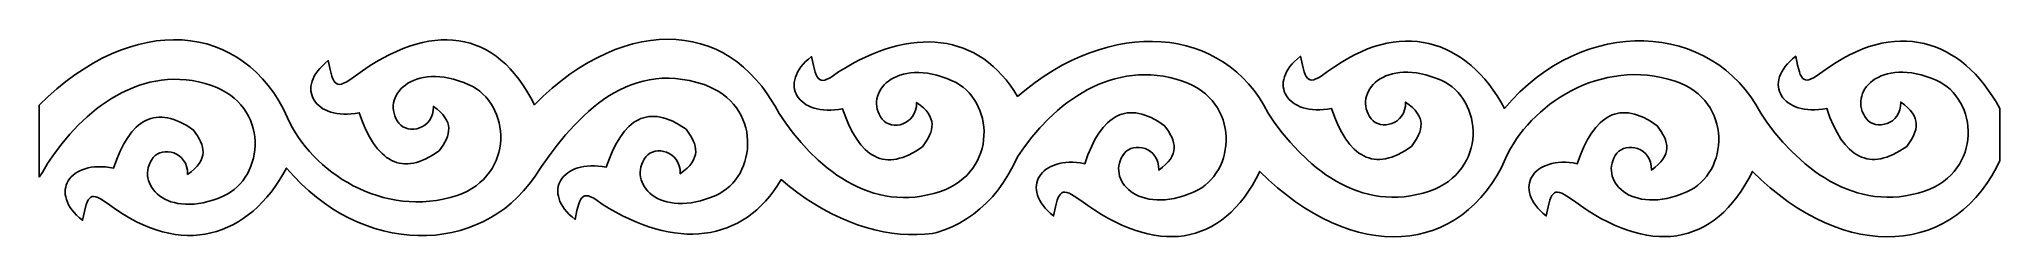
# Model space of a CAD drawing. Extents: x -168 to 208, y -18 to 20.
import ezdxf

# ---------------------------------------------------------------- set-up
doc = ezdxf.new("R2010")
doc.units = 0
doc.header["$MEASUREMENT"] = 0
doc.layers.get('0').update_dxf_attribs({"linetype": 'CONTINUOUS'})
doc.layers.add('LAYER_1', color=18, linetype='CONTINUOUS')

msp = doc.modelspace()

# ---------------------------------------------------------------- linework, layer by layer
for p, q in [((-167.82, -6.26), (-167.82, 7.59)), ((208.29, 6.95), (208.29, -3.06))]:
    msp.add_line(p, q)
at = {"layer": 'LAYER_1'}
for points in [[(-167.82, 7.59), (-166.13, 9.21), (-164.42, 10.72), (-162.7, 12.12), (-160.97, 13.4), (-159.22, 14.57), (-157.48, 15.63), (-155.73, 16.57), (-153.98, 17.4), (-152.24, 18.12), (-150.5, 18.73), (-148.78, 19.23), (-147.06, 19.62), (-145.37, 19.9), (-143.69, 20.07), (-142.03, 20.13), (-140.4, 20.09), (-138.8, 19.94), (-137.22, 19.68), (-135.68, 19.31), (-134.18, 18.84), (-132.72, 18.26), (-131.3, 17.58), (-129.93, 16.8), (-128.61, 15.91), (-127.34, 14.91), (-126.13, 13.82), (-124.97, 12.62), (-123.87, 11.32), (-122.84, 9.92), (-121.88, 8.42), (-120.98, 6.82), (-120.16, 5.12), (-119.72, 4.17), (-119.22, 3.22), (-118.67, 2.29), (-118.07, 1.37), (-117.42, 0.46), (-116.72, -0.43), (-115.98, -1.3), (-115.2, -2.15), (-114.37, -2.98), (-113.5, -3.78), (-112.6, -4.55), (-111.66, -5.29), (-110.68, -5.99), (-109.67, -6.66), (-108.63, -7.29), (-107.56, -7.88), (-106.46, -8.42), (-105.33, -8.92), (-104.18, -9.37), (-103, -9.77), (-101.81, -10.12), (-100.59, -10.41), (-99.35, -10.65), (-98.09, -10.82), (-96.82, -10.93), (-95.54, -10.97), (-94.25, -10.95), (-92.94, -10.86), (-91.62, -10.69), (-90.3, -10.45), (-88.97, -10.14), (-87.64, -9.74), (-86.63, -9.35), (-85.68, -8.91), (-84.81, -8.42), (-84, -7.87), (-83.26, -7.29), (-82.59, -6.66), (-81.98, -6), (-81.43, -5.31), (-80.95, -4.59), (-80.53, -3.84), (-80.17, -3.07), (-79.88, -2.28), (-79.64, -1.48), (-79.46, -0.67), (-79.35, 0.15), (-79.28, 0.97), (-79.28, 1.79), (-79.33, 2.61), (-79.43, 3.42), (-79.59, 4.21), (-79.81, 5), (-80.07, 5.76), (-80.39, 6.5), (-80.75, 7.21), (-81.17, 7.89), (-81.63, 8.54), (-82.14, 9.15), (-82.7, 9.71), (-83.31, 10.24), (-83.95, 10.71), (-84.65, 11.13), (-85.39, 11.5), (-86.39, 11.91), (-87.37, 12.26), (-88.32, 12.54), (-89.23, 12.76), (-90.12, 12.92), (-90.98, 13.02), (-91.8, 13.06), (-92.59, 13.06), (-93.35, 13), (-94.07, 12.9), (-94.75, 12.75), (-95.4, 12.56), (-96, 12.33), (-96.57, 12.07), (-97.1, 11.77), (-97.58, 11.44), (-98.02, 11.08), (-98.42, 10.7), (-98.77, 10.29), (-99.08, 9.86), (-99.34, 9.42), (-99.55, 8.96), (-99.71, 8.48), (-99.82, 8), (-99.89, 7.51), (-99.9, 7.02), (-99.85, 6.52), (-99.75, 6.02), (-99.6, 5.53), (-99.39, 5.04), (-99.13, 4.57), (-98.8, 4.1), (-98.45, 3.73), (-98.03, 3.43), (-97.56, 3.2), (-97.05, 3.05), (-96.51, 2.98), (-95.95, 2.98), (-95.39, 3.06), (-94.84, 3.21), (-94.31, 3.45), (-93.82, 3.76), (-93.36, 4.16), (-92.97, 4.63), (-92.65, 5.19), (-92.4, 5.82), (-92.25, 6.54), (-92.21, 7.34), (-91.5, 6.81), (-90.89, 6.28), (-90.39, 5.76), (-89.98, 5.23), (-89.67, 4.71), (-89.45, 4.19), (-89.31, 3.67), (-89.25, 3.14), (-89.27, 2.62), (-89.35, 2.09), (-89.5, 1.56), (-89.71, 1.02), (-89.98, 0.48), (-90.3, -0.07), (-91.07, -1.18), (-92.39, -2.04), (-93.66, -2.72), (-94.88, -3.22), (-95.47, -3.4), (-96.04, -3.53), (-96.61, -3.62), (-97.16, -3.66), (-97.71, -3.67), (-98.24, -3.62), (-98.75, -3.53), (-99.26, -3.4), (-99.75, -3.23), (-100.24, -3.01), (-100.71, -2.75), (-101.17, -2.45), (-101.61, -2.11), (-102.05, -1.72), (-102.89, -0.82), (-103.68, 0.24), (-104.43, 1.47), (-105.14, 2.86), (-105.8, 4.4), (-106.42, 6.11), (-107.2, 5.97), (-107.96, 5.89), (-108.69, 5.84), (-109.39, 5.84), (-110.06, 5.88), (-110.7, 5.96), (-111.3, 6.08), (-111.87, 6.24), (-112.41, 6.43), (-112.91, 6.65), (-113.38, 6.9), (-113.8, 7.18), (-114.19, 7.49), (-114.53, 7.82), (-114.84, 8.18), (-115.1, 8.55), (-115.31, 8.95), (-115.48, 9.37), (-115.6, 9.8), (-115.68, 10.25), (-115.7, 10.71), (-115.68, 11.18), (-115.6, 11.66), (-115.47, 12.15), (-115.28, 12.64), (-115.04, 13.14), (-114.74, 13.64), (-114.39, 14.14), (-113.97, 14.64), (-113.5, 15.14), (-112.96, 15.63), (-112.36, 16.12), (-112.01, 14.42), (-111.67, 13.12), (-111.48, 12.63), (-111.28, 12.23), (-111.05, 11.92), (-110.8, 11.71), (-110.52, 11.59), (-110.19, 11.56), (-109.83, 11.62), (-109.42, 11.77), (-108.95, 12), (-108.42, 12.31), (-107.17, 13.19), (-105.83, 14.15), (-104.5, 15.04), (-103.18, 15.86), (-101.87, 16.61), (-100.57, 17.29), (-99.29, 17.89), (-98.02, 18.42), (-96.77, 18.88), (-95.52, 19.27), (-94.3, 19.59), (-93.09, 19.83), (-91.9, 20), (-90.73, 20.09), (-89.58, 20.11), (-88.44, 20.06), (-87.33, 19.93), (-86.23, 19.73), (-85.16, 19.45), (-84.11, 19.1), (-83.09, 18.68), (-82.08, 18.18), (-81.11, 17.6), (-80.15, 16.95), (-79.23, 16.22), (-78.33, 15.42), (-77.45, 14.54), (-76.61, 13.59), (-75.79, 12.56), (-75.01, 11.45), (-74.25, 10.26), (-73.52, 9), (-72.83, 7.66), (-71.14, 9.29), (-69.44, 10.81), (-67.72, 12.21), (-66, 13.5), (-64.27, 14.67), (-62.53, 15.73), (-60.8, 16.68), (-59.07, 17.51), (-57.34, 18.23), (-55.62, 18.84), (-53.91, 19.34), (-52.22, 19.73), (-50.54, 20), (-48.88, 20.17), (-47.24, 20.23), (-45.63, 20.18), (-44.04, 20.01), (-42.49, 19.74), (-40.96, 19.37), (-39.48, 18.88), (-38.03, 18.29), (-36.62, 17.59), (-35.26, 16.79), (-33.95, 15.88), (-32.68, 14.86), (-31.47, 13.74), (-30.32, 12.52), (-29.22, 11.19), (-28.18, 9.76), (-27.49, 8.68), (-26.66, 7.39), (-25.88, 6), (-24.57, 4.09), (-23.17, 2.21), (-21.67, 0.41), (-20.08, -1.32), (-18.4, -2.95), (-17.52, -3.72), (-16.63, -4.46), (-15.72, -5.16), (-14.78, -5.83), (-13.83, -6.46), (-12.85, -7.05), (-11.86, -7.59), (-10.85, -8.09), (-9.82, -8.54), (-8.77, -8.94), (-7.71, -9.29), (-6.62, -9.58), (-5.52, -9.81), (-4.41, -9.99), (-3.27, -10.1), (-2.13, -10.15), (-0.96, -10.13), (0.21, -10.05), (1.41, -9.89), (2.61, -9.66), (3.83, -9.35), (5.07, -8.97), (6.08, -8.58), (7.03, -8.14), (7.9, -7.64), (8.71, -7.1), (9.45, -6.52), (10.12, -5.89), (10.73, -5.23), (11.28, -4.54), (11.76, -3.81), (12.18, -3.06), (12.53, -2.3), (12.83, -1.51), (13.07, -0.71), (13.24, 0.11), (13.36, 0.92), (13.42, 1.75), (13.43, 2.57), (13.38, 3.38), (13.27, 4.19), (13.11, 4.99), (12.9, 5.77), (12.64, 6.53), (12.32, 7.27), (11.96, 7.98), (11.54, 8.66), (11.08, 9.31), (10.57, 9.92), (10.01, 10.49), (9.4, 11.01), (8.75, 11.48), (8.06, 11.91), (7.32, 12.27), (6.32, 12.69), (5.34, 13.03), (4.39, 13.31), (3.47, 13.53), (2.59, 13.69), (1.73, 13.79), (0.91, 13.84), (0.12, 13.83), (-0.64, 13.77), (-1.36, 13.67), (-2.04, 13.52), (-2.69, 13.33), (-3.3, 13.1), (-3.86, 12.84), (-4.39, 12.54), (-4.87, 12.21), (-5.31, 11.85), (-5.71, 11.47), (-6.06, 11.06), (-6.37, 10.63), (-6.63, 10.19), (-6.84, 9.73), (-7, 9.26), (-7.12, 8.77), (-7.18, 8.28), (-7.19, 7.79), (-7.14, 7.29), (-7.05, 6.8), (-6.89, 6.3), (-6.68, 5.82), (-6.42, 5.34), (-6.09, 4.87), (-5.74, 4.5), (-5.32, 4.2), (-4.85, 3.97), (-4.34, 3.82), (-3.8, 3.75), (-3.24, 3.75), (-2.68, 3.83), (-2.13, 3.99), (-1.6, 4.22), (-1.11, 4.54), (-0.66, 4.93), (-0.26, 5.41), (0.06, 5.96), (0.31, 6.6), (0.45, 7.31), (0.49, 8.11), (1.21, 7.58), (1.82, 7.05), (2.32, 6.53), (2.73, 6.01), (3.04, 5.48), (3.26, 4.96), (3.4, 4.44), (3.46, 3.92), (3.44, 3.39), (3.36, 2.86), (3.21, 2.33), (2.99, 1.8), (2.73, 1.25), (2.41, 0.71), (1.63, -0.41), (0.32, -1.27), (-0.95, -1.95), (-2.17, -2.44), (-2.76, -2.62), (-3.34, -2.76), (-3.9, -2.85), (-4.46, -2.89), (-5, -2.89), (-5.53, -2.85), (-6.04, -2.76), (-6.55, -2.63), (-7.05, -2.46), (-7.53, -2.24), (-8, -1.98), (-8.46, -1.68), (-8.91, -1.33), (-9.34, -0.95), (-10.18, -0.05), (-10.98, 1.02), (-11.72, 2.24), (-12.43, 3.63), (-13.09, 5.18), (-13.71, 6.88), (-14.5, 6.75), (-15.25, 6.66), (-15.98, 6.62), (-16.68, 6.62), (-17.35, 6.66), (-17.99, 6.74), (-18.59, 6.86), (-19.17, 7.01), (-19.7, 7.2), (-20.21, 7.42), (-20.67, 7.67), (-21.1, 7.95), (-21.48, 8.26), (-21.83, 8.59), (-22.13, 8.95), (-22.39, 9.33), (-22.6, 9.73), (-22.77, 10.14), (-22.9, 10.57), (-22.97, 11.02), (-22.99, 11.48), (-22.97, 11.95), (-22.89, 12.43), (-22.76, 12.92), (-22.57, 13.42), (-22.33, 13.92), (-22.04, 14.42), (-21.68, 14.92), (-21.27, 15.42), (-20.79, 15.92), (-20.26, 16.41), (-19.66, 16.89), (-19.31, 15.19), (-18.96, 13.9), (-18.77, 13.4), (-18.57, 13), (-18.34, 12.69), (-18.09, 12.48), (-17.81, 12.36), (-17.49, 12.33), (-17.12, 12.39), (-16.71, 12.54), (-16.24, 12.77), (-15.72, 13.09), (-14.46, 13.96), (-13.16, 14.76), (-11.87, 15.5), (-10.58, 16.18), (-9.3, 16.8), (-8.02, 17.36), (-6.76, 17.87), (-5.5, 18.31), (-4.26, 18.69), (-3.03, 19.01), (-1.81, 19.27), (-0.61, 19.47), (0.58, 19.61), (1.76, 19.69), (2.91, 19.7), (4.05, 19.66), (5.17, 19.55), (6.28, 19.38), (7.36, 19.15), (8.42, 18.85), (9.46, 18.5), (10.47, 18.08), (11.47, 17.59), (12.43, 17.05), (13.37, 16.44), (14.29, 15.76), (15.18, 15.02), (16.04, 14.22), (16.87, 13.36), (17.67, 12.42), (18.44, 11.43), (19.17, 10.37), (19.88, 9.24), (21.56, 10.64), (23.25, 11.93), (24.97, 13.13), (26.7, 14.23), (28.44, 15.22), (30.19, 16.12), (31.95, 16.92), (33.7, 17.62), (35.46, 18.22), (37.21, 18.72), (38.95, 19.13), (40.68, 19.44), (42.39, 19.66), (44.09, 19.78), (45.77, 19.8), (47.42, 19.73), (49.05, 19.57), (50.64, 19.31), (52.2, 18.96), (53.73, 18.51), (55.21, 17.97), (56.65, 17.34), (58.04, 16.62), (59.38, 15.81), (60.67, 14.9), (61.91, 13.91), (63.08, 12.82), (64.19, 11.65), (65.23, 10.39), (66.21, 9.04), (67.11, 7.6), (67.94, 6.07), (69.24, 4.15), (70.65, 2.28), (72.15, 0.47), (73.74, -1.26), (75.42, -2.88), (76.29, -3.65), (77.18, -4.39), (78.1, -5.1), (79.03, -5.76), (79.99, -6.39), (80.96, -6.98), (81.95, -7.52), (82.97, -8.02), (84, -8.47), (85.04, -8.87), (86.11, -9.22), (87.19, -9.51), (88.29, -9.75), (89.41, -9.92), (90.54, -10.04), (91.69, -10.08), (92.85, -10.07), (94.03, -9.98), (95.22, -9.82), (96.43, -9.59), (97.65, -9.29), (98.88, -8.9), (99.9, -8.51), (100.84, -8.07), (101.72, -7.58), (102.52, -7.04), (103.26, -6.45), (103.94, -5.83), (104.55, -5.16), (105.09, -4.47), (105.57, -3.75), (105.99, -3), (106.35, -2.23), (106.65, -1.44), (106.88, -0.64), (107.06, 0.17), (107.18, 0.99), (107.24, 1.81), (107.24, 2.63), (107.19, 3.45), (107.09, 4.26), (106.93, 5.05), (106.72, 5.83), (106.45, 6.6), (106.14, 7.33), (105.77, 8.05), (105.36, 8.73), (104.89, 9.37), (104.38, 9.98), (103.82, 10.55), (103.22, 11.08), (102.57, 11.55), (101.87, 11.97), (101.14, 12.34), (100.13, 12.75), (99.16, 13.1), (98.21, 13.38), (97.29, 13.6), (96.4, 13.75), (95.54, 13.86), (94.72, 13.9), (93.93, 13.89), (93.17, 13.84), (92.46, 13.73), (91.77, 13.59), (91.13, 13.4), (90.52, 13.17), (89.95, 12.9), (89.43, 12.61), (88.94, 12.28), (88.5, 11.92), (88.1, 11.53), (87.75, 11.13), (87.45, 10.7), (87.19, 10.25), (86.97, 9.79), (86.81, 9.32), (86.7, 8.84), (86.64, 8.35), (86.63, 7.85), (86.67, 7.36), (86.77, 6.86), (86.92, 6.37), (87.13, 5.88), (87.4, 5.41), (87.72, 4.94), (88.07, 4.57), (88.49, 4.27), (88.96, 4.04), (89.48, 3.89), (90.02, 3.82), (90.57, 3.82), (91.13, 3.9), (91.68, 4.05), (92.21, 4.29), (92.71, 4.6), (93.16, 5), (93.55, 5.47), (93.88, 6.03), (94.12, 6.66), (94.27, 7.38), (94.31, 8.18), (95.02, 7.65), (95.63, 7.12), (96.14, 6.59), (96.54, 6.07), (96.85, 5.55), (97.08, 5.03), (97.21, 4.51), (97.27, 3.98), (97.26, 3.46), (97.17, 2.93), (97.02, 2.4), (96.81, 1.86), (96.54, 1.32), (96.22, 0.77), (95.45, -0.34), (94.13, -1.21), (92.86, -1.88), (91.65, -2.38), (91.06, -2.56), (90.48, -2.69), (89.91, -2.78), (89.36, -2.83), (88.82, -2.83), (88.29, -2.78), (87.77, -2.7), (87.26, -2.56), (86.77, -2.39), (86.29, -2.17), (85.82, -1.91), (85.36, -1.61), (84.91, -1.27), (84.47, -0.88), (83.63, 0.02), (82.84, 1.08), (82.09, 2.31), (81.38, 3.7), (80.72, 5.24), (80.1, 6.95), (79.32, 6.81), (78.56, 6.72), (77.83, 6.68), (77.13, 6.68), (76.46, 6.72), (75.83, 6.8), (75.22, 6.92), (74.65, 7.08), (74.11, 7.26), (73.61, 7.49), (73.14, 7.74), (72.72, 8.02), (72.33, 8.32), (71.99, 8.66), (71.69, 9.01), (71.43, 9.39), (71.21, 9.79), (71.04, 10.21), (70.92, 10.64), (70.85, 11.09), (70.82, 11.55), (70.85, 12.02), (70.92, 12.5), (71.06, 12.99), (71.24, 13.48), (71.48, 13.98), (71.78, 14.48), (72.13, 14.98), (72.55, 15.48), (73.02, 15.98), (73.56, 16.47), (74.16, 16.96), (74.51, 15.26), (74.86, 13.96), (75.04, 13.47), (75.25, 13.06), (75.47, 12.76), (75.72, 12.55), (76.01, 12.43), (76.33, 12.4), (76.69, 12.46), (77.11, 12.6), (77.57, 12.84), (78.1, 13.15), (79.35, 14.03), (80.65, 14.95), (81.94, 15.79), (83.22, 16.55), (84.5, 17.23), (85.76, 17.83), (87.01, 18.35), (88.26, 18.8), (89.48, 19.16), (90.7, 19.45), (91.9, 19.66), (93.09, 19.8), (94.26, 19.86), (95.42, 19.86), (96.56, 19.77), (97.68, 19.62), (98.79, 19.4), (99.87, 19.11), (100.93, 18.75), (101.98, 18.32), (103, 17.82), (104, 17.26), (104.98, 16.63), (105.93, 15.94), (106.86, 15.18), (107.76, 14.37), (108.64, 13.49), (109.49, 12.54), (110.31, 11.54), (111.1, 10.48), (111.87, 9.36), (112.6, 8.19), (113.31, 6.95), (114.75, 8.59), (116.25, 10.11), (117.79, 11.52), (119.38, 12.82), (121, 14.01), (122.66, 15.09), (124.34, 16.05), (126.05, 16.91), (127.78, 17.66), (129.52, 18.31), (131.28, 18.84), (133.04, 19.27), (134.8, 19.59), (136.56, 19.8), (138.31, 19.91), (140.04, 19.91), (141.76, 19.81), (143.46, 19.61), (145.13, 19.3), (146.78, 18.88), (148.38, 18.37), (149.95, 17.75), (151.47, 17.03), (152.95, 16.21), (154.37, 15.29), (155.73, 14.27), (157.03, 13.15), (158.27, 11.93), (159.43, 10.61), (160.52, 9.19), (161.52, 7.68), (162.44, 6.07), (163.75, 4.15), (165.17, 2.28), (166.7, 0.47), (168.32, -1.26), (170.04, -2.88), (170.93, -3.65), (171.84, -4.39), (172.78, -5.1), (173.73, -5.76), (174.71, -6.39), (175.71, -6.98), (176.72, -7.52), (177.76, -8.02), (178.81, -8.47), (179.88, -8.87), (180.97, -9.22), (182.07, -9.51), (183.19, -9.75), (184.32, -9.92), (185.47, -10.04), (186.63, -10.08), (187.81, -10.07), (189, -9.98), (190.2, -9.82), (191.41, -9.59), (192.64, -9.29), (193.87, -8.9), (194.88, -8.51), (195.83, -8.07), (196.7, -7.58), (197.51, -7.04), (198.25, -6.45), (198.93, -5.83), (199.53, -5.16), (200.08, -4.47), (200.56, -3.75), (200.98, -3), (201.34, -2.23), (201.63, -1.44), (201.87, -0.64), (202.05, 0.17), (202.17, 0.99), (202.23, 1.81), (202.23, 2.63), (202.18, 3.45), (202.08, 4.26), (201.92, 5.05), (201.71, 5.83), (201.44, 6.6), (201.13, 7.33), (200.76, 8.05), (200.34, 8.73), (199.88, 9.37), (199.37, 9.98), (198.81, 10.55), (198.21, 11.08), (197.56, 11.55), (196.86, 11.97), (196.12, 12.34), (195.12, 12.75), (194.14, 13.1), (193.2, 13.38), (192.28, 13.6), (191.39, 13.75), (190.53, 13.86), (189.71, 13.9), (188.92, 13.89), (188.16, 13.84), (187.44, 13.73), (186.76, 13.59), (186.11, 13.4), (185.51, 13.17), (184.94, 12.9), (184.41, 12.61), (183.93, 12.28), (183.49, 11.92), (183.09, 11.53), (182.74, 11.13), (182.43, 10.7), (182.17, 10.25), (181.96, 9.79), (181.8, 9.32), (181.69, 8.84), (181.62, 8.35), (181.62, 7.85), (181.66, 7.36), (181.76, 6.86), (181.91, 6.37), (182.12, 5.88), (182.38, 5.41), (182.71, 4.94), (183.06, 4.57), (183.48, 4.27), (183.95, 4.04), (184.46, 3.89), (185, 3.82), (185.56, 3.82), (186.12, 3.9), (186.67, 4.05), (187.2, 4.29), (187.7, 4.6), (188.15, 5), (188.54, 5.47), (188.87, 6.03), (189.11, 6.66), (189.26, 7.38), (189.3, 8.18), (190.01, 7.65), (190.62, 7.12), (191.12, 6.59), (191.53, 6.07), (191.84, 5.55), (192.06, 5.03), (192.2, 4.51), (192.26, 3.98), (192.25, 3.46), (192.16, 2.93), (192.01, 2.4), (191.8, 1.86), (191.53, 1.32), (191.21, 0.77), (190.44, -0.34), (189.12, -1.21), (187.85, -1.88), (186.63, -2.38), (186.04, -2.56), (185.47, -2.69), (184.9, -2.78), (184.35, -2.83), (183.81, -2.83), (183.28, -2.78), (182.76, -2.7), (182.25, -2.56), (181.76, -2.39), (181.28, -2.17), (180.8, -1.91), (180.34, -1.61), (179.9, -1.27), (179.46, -0.88), (178.62, 0.02), (177.83, 1.08), (177.08, 2.31), (176.37, 3.7), (175.71, 5.24), (175.09, 6.95), (174.31, 6.81), (173.55, 6.72), (172.82, 6.68), (172.12, 6.68), (171.45, 6.72), (170.81, 6.8), (170.21, 6.92), (169.64, 7.08), (169.1, 7.26), (168.6, 7.49), (168.13, 7.74), (167.71, 8.02), (167.32, 8.32), (166.98, 8.66), (166.67, 9.01), (166.41, 9.39), (166.2, 9.79), (166.03, 10.21), (165.91, 10.64), (165.83, 11.09), (165.81, 11.55), (165.83, 12.02), (165.91, 12.5), (166.04, 12.99), (166.23, 13.48), (166.47, 13.98), (166.77, 14.48), (167.12, 14.98), (167.54, 15.48), (168.01, 15.98), (168.55, 16.47), (169.15, 16.96), (169.5, 15.26), (169.84, 13.96), (170.03, 13.47), (170.24, 13.06), (170.46, 12.76), (170.71, 12.55), (171, 12.43), (171.32, 12.4), (171.68, 12.46), (172.09, 12.6), (172.56, 12.84), (173.09, 13.15), (174.34, 14.03), (175.64, 14.95), (176.93, 15.79), (178.21, 16.55), (179.49, 17.23), (180.75, 17.83), (182, 18.35), (183.24, 18.8), (184.47, 19.16), (185.69, 19.45), (186.89, 19.66), (188.08, 19.8), (189.25, 19.86), (190.41, 19.86), (191.55, 19.77), (192.67, 19.62), (193.77, 19.4), (194.86, 19.11), (195.92, 18.75), (196.97, 18.32), (197.99, 17.82), (198.99, 17.26), (199.96, 16.63), (200.92, 15.94), (201.85, 15.18), (202.75, 14.37), (203.63, 13.49), (204.48, 12.54), (205.3, 11.54), (206.09, 10.48), (206.86, 9.36), (207.59, 8.19), (208.29, 6.95)], [(208.29, -3.06), (207.67, -4.36), (206.77, -5.96), (205.81, -7.47), (204.78, -8.87), (203.68, -10.17), (202.53, -11.36), (201.31, -12.46), (200.04, -13.45), (198.72, -14.34), (197.35, -15.13), (195.93, -15.81), (194.47, -16.38), (192.97, -16.85), (191.43, -17.22), (189.85, -17.48), (188.25, -17.63), (186.62, -17.68), (184.96, -17.61), (183.29, -17.44), (181.59, -17.16), (179.87, -16.77), (178.15, -16.28), (176.41, -15.67), (174.67, -14.95), (172.92, -14.11), (171.17, -13.17), (169.43, -12.12), (167.69, -10.95), (165.95, -9.66), (164.23, -8.27), (162.52, -6.76), (160.83, -5.13), (160.14, -6.48), (159.41, -7.75), (158.66, -8.94), (157.87, -10.05), (157.05, -11.09), (156.21, -12.05), (155.34, -12.93), (154.44, -13.74), (153.51, -14.47), (152.56, -15.12), (151.58, -15.7), (150.58, -16.2), (149.55, -16.63), (148.5, -16.99), (147.43, -17.26), (146.34, -17.47), (145.22, -17.59), (144.09, -17.65), (142.93, -17.63), (141.76, -17.54), (140.57, -17.37), (139.36, -17.13), (138.14, -16.81), (136.9, -16.43), (135.64, -15.97), (134.37, -15.44), (133.09, -14.83), (131.79, -14.16), (130.48, -13.41), (129.16, -12.59), (127.83, -11.69), (126.49, -10.73), (125.24, -9.86), (124.71, -9.54), (124.25, -9.31), (123.83, -9.16), (123.47, -9.1), (123.15, -9.13), (122.86, -9.25), (122.61, -9.47), (122.39, -9.77), (122.18, -10.17), (122, -10.67), (121.65, -11.96), (121.3, -13.66), (120.7, -13.18), (120.16, -12.69), (119.69, -12.19), (119.27, -11.69), (118.92, -11.19), (118.62, -10.69), (118.38, -10.19), (118.19, -9.69), (118.06, -9.21), (117.99, -8.72), (117.96, -8.25), (117.98, -7.79), (118.06, -7.35), (118.18, -6.91), (118.35, -6.5), (118.57, -6.1), (118.82, -5.72), (119.13, -5.36), (119.47, -5.03), (119.86, -4.72), (120.28, -4.44), (120.75, -4.19), (121.25, -3.97), (121.79, -3.78), (122.36, -3.63), (122.97, -3.51), (123.6, -3.43), (124.27, -3.39), (124.97, -3.39), (125.7, -3.43), (126.46, -3.52), (127.24, -3.65), (127.86, -1.95), (128.52, -0.4), (129.23, 0.99), (129.98, 2.21), (130.77, 3.28), (131.61, 4.17), (132.05, 4.56), (132.5, 4.91), (132.96, 5.21), (133.43, 5.47), (133.91, 5.69), (134.4, 5.86), (134.91, 5.99), (135.43, 6.08), (135.96, 6.12), (136.5, 6.12), (137.05, 6.08), (137.62, 5.99), (138.2, 5.85), (138.79, 5.67), (140, 5.18), (141.27, 4.5), (142.59, 3.64), (143.36, 2.52), (143.68, 1.97), (143.95, 1.43), (144.16, 0.9), (144.31, 0.37), (144.4, -0.16), (144.41, -0.69), (144.35, -1.21), (144.22, -1.73), (143.99, -2.25), (143.68, -2.78), (143.28, -3.3), (142.77, -3.83), (142.16, -4.35), (141.45, -4.88), (141.41, -4.08), (141.26, -3.37), (141.02, -2.73), (140.69, -2.18), (140.3, -1.7), (139.85, -1.31), (139.35, -0.99), (138.82, -0.76), (138.27, -0.6), (137.71, -0.52), (137.15, -0.52), (136.61, -0.59), (136.1, -0.75), (135.63, -0.97), (135.21, -1.27), (134.86, -1.65), (134.54, -2.11), (134.27, -2.59), (134.06, -3.08), (133.91, -3.57), (133.81, -4.06), (133.77, -4.56), (133.78, -5.05), (133.84, -5.54), (133.95, -6.03), (134.11, -6.5), (134.32, -6.96), (134.58, -7.41), (134.89, -7.83), (135.24, -8.24), (135.64, -8.62), (136.08, -8.98), (136.57, -9.31), (137.09, -9.61), (137.66, -9.87), (138.27, -10.1), (138.91, -10.29), (139.59, -10.44), (140.31, -10.54), (141.07, -10.6), (141.86, -10.61), (142.68, -10.56), (143.54, -10.46), (144.43, -10.3), (145.35, -10.08), (146.3, -9.8), (147.27, -9.46), (148.28, -9.04), (149.01, -8.68), (149.71, -8.26), (150.36, -7.78), (150.96, -7.26), (151.52, -6.69), (152.03, -6.08), (152.5, -5.43), (152.91, -4.75), (153.28, -4.04), (153.59, -3.3), (153.86, -2.54), (154.07, -1.76), (154.23, -0.96), (154.33, -0.15), (154.38, 0.66), (154.38, 1.48), (154.32, 2.3), (154.2, 3.12), (154.02, 3.94), (153.78, 4.74), (153.49, 5.52), (153.13, 6.29), (152.71, 7.04), (152.23, 7.76), (151.69, 8.46), (151.08, 9.12), (150.4, 9.74), (149.66, 10.33), (148.85, 10.87), (147.98, 11.36), (147.04, 11.81), (146.02, 12.19), (144.69, 12.59), (143.36, 12.91), (142.04, 13.15), (140.72, 13.31), (139.42, 13.41), (138.12, 13.43), (136.84, 13.38), (135.57, 13.27), (134.31, 13.1), (133.08, 12.87), (131.86, 12.58), (130.66, 12.23), (129.48, 11.83), (128.33, 11.38), (127.2, 10.88), (126.1, 10.33), (125.03, 9.74), (123.99, 9.11), (122.98, 8.45), (122, 7.74), (121.06, 7), (120.16, 6.23), (119.29, 5.43), (118.47, 4.61), (117.68, 3.76), (116.94, 2.89), (116.25, 2), (115.6, 1.09), (115, 0.17), (114.45, -0.77), (113.95, -1.71), (113.5, -2.66), (112.68, -4.36), (111.79, -5.96), (110.83, -7.47), (109.81, -8.87), (108.73, -10.17), (107.58, -11.36), (106.38, -12.46), (105.13, -13.45), (103.82, -14.34), (102.47, -15.13), (101.07, -15.81), (99.63, -16.38), (98.15, -16.85), (96.64, -17.22), (95.09, -17.48), (93.5, -17.63), (91.9, -17.68), (90.26, -17.61), (88.61, -17.44), (86.93, -17.16), (85.24, -16.77), (83.53, -16.28), (81.81, -15.67), (80.09, -14.95), (78.36, -14.11), (76.62, -13.17), (74.89, -12.12), (73.16, -10.95), (71.44, -9.66), (69.72, -8.27), (68.02, -6.76), (66.33, -5.13), (65.63, -6.48), (64.91, -7.75), (64.15, -8.94), (63.37, -10.05), (62.55, -11.09), (61.7, -12.05), (60.83, -12.93), (59.93, -13.74), (59, -14.47), (58.05, -15.12), (57.07, -15.7), (56.07, -16.2), (55.04, -16.63), (53.99, -16.99), (52.92, -17.26), (51.83, -17.47), (50.72, -17.59), (49.58, -17.65), (48.43, -17.63), (47.26, -17.54), (46.06, -17.37), (44.86, -17.13), (43.63, -16.81), (42.39, -16.43), (41.14, -15.97), (39.87, -15.44), (38.58, -14.83), (37.29, -14.16), (35.98, -13.41), (34.66, -12.59), (33.33, -11.69), (31.98, -10.73), (30.73, -9.86), (30.21, -9.54), (29.74, -9.31), (29.33, -9.16), (28.96, -9.1), (28.64, -9.13), (28.36, -9.25), (28.11, -9.47), (27.88, -9.77), (27.68, -10.17), (27.49, -10.67), (27.14, -11.96), (26.79, -13.66), (26.19, -13.18), (25.66, -12.69), (25.18, -12.19), (24.77, -11.69), (24.41, -11.19), (24.12, -10.69), (23.87, -10.19), (23.69, -9.69), (23.56, -9.21), (23.48, -8.72), (23.45, -8.25), (23.48, -7.79), (23.55, -7.35), (23.68, -6.91), (23.84, -6.5), (24.06, -6.1), (24.32, -5.72), (24.62, -5.36), (24.97, -5.03), (25.35, -4.72), (25.78, -4.44), (26.24, -4.19), (26.74, -3.97), (27.28, -3.78), (27.85, -3.63), (28.46, -3.51), (29.1, -3.43), (29.77, -3.39), (30.47, -3.39), (31.2, -3.43), (31.95, -3.52), (32.74, -3.65), (33.36, -1.95), (34.02, -0.4), (34.72, 0.99), (35.47, 2.21), (36.27, 3.28), (37.11, 4.17), (37.54, 4.56), (37.99, 4.91), (38.45, 5.21), (38.92, 5.47), (39.4, 5.69), (39.9, 5.86), (40.4, 5.99), (40.92, 6.08), (41.45, 6.12), (41.99, 6.12), (42.55, 6.08), (43.11, 5.99), (43.69, 5.85), (44.28, 5.67), (45.5, 5.18), (46.77, 4.5), (48.08, 3.64), (48.86, 2.52), (49.17, 1.97), (49.44, 1.43), (49.65, 0.9), (49.81, 0.37), (49.89, -0.16), (49.91, -0.69), (49.85, -1.21), (49.71, -1.73), (49.49, -2.25), (49.18, -2.78), (48.77, -3.3), (48.27, -3.83), (47.66, -4.35), (46.94, -4.88), (46.9, -4.08), (46.75, -3.37), (46.51, -2.73), (46.19, -2.18), (45.79, -1.7), (45.34, -1.31), (44.85, -0.99), (44.32, -0.76), (43.76, -0.6), (43.2, -0.52), (42.65, -0.52), (42.11, -0.59), (41.6, -0.75), (41.13, -0.97), (40.71, -1.27), (40.36, -1.65), (40.03, -2.11), (39.76, -2.59), (39.56, -3.08), (39.4, -3.57), (39.31, -4.06), (39.26, -4.56), (39.27, -5.05), (39.33, -5.54), (39.45, -6.03), (39.61, -6.5), (39.82, -6.96), (40.08, -7.41), (40.39, -7.83), (40.74, -8.24), (41.14, -8.62), (41.58, -8.98), (42.06, -9.31), (42.59, -9.61), (43.15, -9.87), (43.76, -10.1), (44.41, -10.29), (45.09, -10.44), (45.81, -10.54), (46.56, -10.6), (47.35, -10.61), (48.18, -10.56), (49.04, -10.46), (49.92, -10.3), (50.84, -10.08), (51.79, -9.8), (52.77, -9.46), (53.77, -9.04), (54.51, -8.68), (55.2, -8.26), (55.85, -7.78), (56.46, -7.26), (57.02, -6.69), (57.53, -6.08), (57.99, -5.43), (58.41, -4.75), (58.77, -4.04), (59.09, -3.3), (59.35, -2.54), (59.56, -1.76), (59.72, -0.96), (59.83, -0.15), (59.88, 0.66), (59.87, 1.48), (59.81, 2.3), (59.69, 3.12), (59.52, 3.94), (59.28, 4.74), (58.98, 5.52), (58.63, 6.29), (58.21, 7.04), (57.73, 7.76), (57.18, 8.46), (56.57, 9.12), (55.9, 9.74), (55.16, 10.33), (54.35, 10.87), (53.47, 11.36), (52.53, 11.81), (51.52, 12.19), (50.28, 12.58), (49.06, 12.89), (47.84, 13.13), (46.63, 13.29), (45.44, 13.39), (44.26, 13.42), (43.09, 13.39), (41.93, 13.29), (40.79, 13.13), (39.67, 12.91), (38.55, 12.64), (37.46, 12.31), (36.38, 11.93), (35.32, 11.51), (34.27, 11.03), (33.25, 10.51), (32.24, 9.94), (31.26, 9.33), (30.29, 8.69), (29.34, 8), (28.42, 7.29), (27.52, 6.53), (25.79, 4.94), (24.15, 3.24), (22.62, 1.46), (21.19, -0.4), (19.88, -2.31), (19.04, -4.05), (18.14, -5.69), (17.16, -7.22), (16.13, -8.65), (15.03, -9.98), (13.87, -11.2), (12.66, -12.32), (11.39, -13.34), (10.08, -14.25), (8.72, -15.05), (7.31, -15.75), (5.86, -16.35), (4.38, -16.83), (3.56, -17.04), (2.09, -17.19), (0.53, -17.26), (-1.04, -17.25), (-2.64, -17.15), (-4.25, -16.96), (-5.88, -16.7), (-7.51, -16.34), (-9.16, -15.9), (-10.81, -15.38), (-12.46, -14.76), (-14.11, -14.06), (-15.76, -13.28), (-17.41, -12.4), (-19.05, -11.44), (-20.67, -10.39), (-22.29, -9.25), (-23.89, -8.02), (-25.46, -6.7), (-26.17, -7.83), (-26.91, -8.89), (-27.67, -9.88), (-28.47, -10.82), (-29.3, -11.68), (-30.16, -12.48), (-31.05, -13.22), (-31.97, -13.9), (-32.91, -14.51), (-33.88, -15.05), (-34.87, -15.54), (-35.89, -15.96), (-36.92, -16.31), (-37.98, -16.61), (-39.07, -16.84), (-40.17, -17.01), (-41.29, -17.12), (-42.43, -17.16), (-43.59, -17.15), (-44.76, -17.07), (-45.95, -16.93), (-47.15, -16.73), (-48.37, -16.47), (-49.6, -16.15), (-50.85, -15.77), (-52.1, -15.33), (-53.36, -14.83), (-54.64, -14.26), (-55.92, -13.64), (-57.21, -12.96), (-58.51, -12.22), (-59.81, -11.42), (-61.06, -10.55), (-61.58, -10.23), (-62.05, -10), (-62.46, -9.85), (-62.83, -9.79), (-63.15, -9.82), (-63.43, -9.94), (-63.68, -10.15), (-63.91, -10.46), (-64.11, -10.86), (-64.3, -11.36), (-64.65, -12.65), (-65, -14.35), (-65.6, -13.87), (-66.13, -13.38), (-66.61, -12.88), (-67.02, -12.38), (-67.38, -11.88), (-67.68, -11.38), (-67.92, -10.88), (-68.1, -10.38), (-68.23, -9.9), (-68.31, -9.41), (-68.34, -8.94), (-68.31, -8.48), (-68.24, -8.04), (-68.12, -7.6), (-67.95, -7.19), (-67.73, -6.79), (-67.47, -6.41), (-67.17, -6.05), (-66.82, -5.72), (-66.44, -5.41), (-66.01, -5.13), (-65.55, -4.88), (-65.05, -4.66), (-64.51, -4.47), (-63.94, -4.32), (-63.33, -4.2), (-62.69, -4.12), (-62.02, -4.08), (-61.32, -4.08), (-60.59, -4.12), (-59.84, -4.21), (-59.06, -4.34), (-58.44, -2.64), (-57.77, -1.09), (-57.07, 0.3), (-56.32, 1.52), (-55.52, 2.59), (-54.68, 3.48), (-54.25, 3.87), (-53.8, 4.22), (-53.34, 4.52), (-52.87, 4.78), (-52.39, 5), (-51.89, 5.17), (-51.39, 5.3), (-50.87, 5.39), (-50.34, 5.43), (-49.8, 5.43), (-49.24, 5.39), (-48.68, 5.3), (-48.1, 5.16), (-47.51, 4.98), (-46.29, 4.49), (-45.03, 3.81), (-43.71, 2.95), (-42.94, 1.83), (-42.62, 1.28), (-42.35, 0.74), (-42.14, 0.21), (-41.99, -0.32), (-41.9, -0.85), (-41.88, -1.38), (-41.94, -1.9), (-42.08, -2.42), (-42.3, -2.94), (-42.62, -3.47), (-43.02, -3.99), (-43.53, -4.52), (-44.13, -5.04), (-44.85, -5.57), (-44.89, -4.77), (-45.04, -4.06), (-45.28, -3.42), (-45.6, -2.87), (-46, -2.39), (-46.45, -2), (-46.95, -1.68), (-47.48, -1.45), (-48.03, -1.29), (-48.59, -1.21), (-49.14, -1.21), (-49.68, -1.28), (-50.19, -1.44), (-50.66, -1.66), (-51.08, -1.96), (-51.44, -2.34), (-51.76, -2.8), (-52.03, -3.28), (-52.24, -3.77), (-52.39, -4.26), (-52.49, -4.75), (-52.53, -5.25), (-52.52, -5.74), (-52.46, -6.23), (-52.35, -6.72), (-52.18, -7.19), (-51.97, -7.65), (-51.71, -8.1), (-51.41, -8.52), (-51.05, -8.93), (-50.66, -9.31), (-50.21, -9.67), (-49.73, -10), (-49.2, -10.3), (-48.64, -10.56), (-48.03, -10.79), (-47.39, -10.98), (-46.7, -11.13), (-45.98, -11.23), (-45.23, -11.29), (-44.44, -11.3), (-43.61, -11.25), (-42.76, -11.15), (-41.87, -10.99), (-40.95, -10.77), (-40, -10.49), (-39.02, -10.15), (-38.02, -9.73), (-37.28, -9.37), (-36.59, -8.94), (-35.94, -8.47), (-35.33, -7.95), (-34.78, -7.38), (-34.26, -6.77), (-33.8, -6.12), (-33.38, -5.44), (-33.02, -4.73), (-32.7, -3.99), (-32.44, -3.23), (-32.23, -2.45), (-32.07, -1.65), (-31.96, -0.84), (-31.91, -0.03), (-31.92, 0.79), (-31.98, 1.62), (-32.1, 2.43), (-32.28, 3.25), (-32.51, 4.05), (-32.81, 4.83), (-33.17, 5.6), (-33.58, 6.35), (-34.07, 7.08), (-34.61, 7.77), (-35.22, 8.43), (-35.89, 9.06), (-36.63, 9.64), (-37.44, 10.18), (-38.32, 10.67), (-39.26, 11.12), (-40.27, 11.51), (-41.68, 11.94), (-43.06, 12.28), (-44.42, 12.53), (-45.74, 12.68), (-47.03, 12.75), (-48.3, 12.73), (-49.54, 12.63), (-50.76, 12.46), (-51.94, 12.21), (-53.1, 11.89), (-54.24, 11.5), (-55.35, 11.05), (-56.43, 10.53), (-57.49, 9.96), (-58.53, 9.34), (-59.54, 8.67), (-60.53, 7.95), (-61.5, 7.18), (-62.44, 6.38), (-63.36, 5.53), (-65.14, 3.75), (-66.83, 1.86), (-68.45, -0.1), (-69.98, -2.13), (-71.44, -4.17), (-72.83, -6.22), (-73.83, -7.6), (-74.91, -8.89), (-76.05, -10.09), (-77.25, -11.2), (-78.51, -12.22), (-79.82, -13.16), (-81.19, -14), (-82.6, -14.75), (-84.05, -15.41), (-85.54, -15.98), (-87.07, -16.46), (-88.63, -16.85), (-90.21, -17.14), (-91.82, -17.34), (-93.45, -17.44), (-95.09, -17.45), (-96.75, -17.37), (-98.41, -17.19), (-100.08, -16.92), (-101.74, -16.55), (-103.41, -16.08), (-105.06, -15.52), (-106.71, -14.86), (-108.34, -14.11), (-109.95, -13.25), (-111.53, -12.3), (-113.09, -11.25), (-114.62, -10.1), (-116.12, -8.85), (-117.57, -7.5), (-118.99, -6.05), (-120.36, -4.5), (-121.06, -5.73), (-121.79, -6.91), (-122.56, -8.03), (-123.35, -9.09), (-124.17, -10.09), (-125.02, -11.03), (-125.9, -11.91), (-126.8, -12.73), (-127.73, -13.48), (-128.69, -14.18), (-129.66, -14.8), (-130.66, -15.37), (-131.68, -15.86), (-132.73, -16.29), (-133.79, -16.65), (-134.88, -16.94), (-135.98, -17.17), (-137.1, -17.32), (-138.24, -17.4), (-139.4, -17.41), (-140.57, -17.34), (-141.76, -17.21), (-142.96, -16.99), (-144.18, -16.7), (-145.41, -16.34), (-146.65, -15.9), (-147.9, -15.38), (-149.17, -14.78), (-150.44, -14.1), (-151.72, -13.34), (-153.01, -12.5), (-154.31, -11.57), (-155.56, -10.7), (-156.09, -10.38), (-156.56, -10.15), (-156.97, -10), (-157.33, -9.94), (-157.65, -9.97), (-157.94, -10.09), (-158.19, -10.3), (-158.42, -10.61), (-158.62, -11.01), (-158.81, -11.51), (-159.15, -12.8), (-159.5, -14.5), (-160.1, -14.02), (-160.64, -13.53), (-161.11, -13.03), (-161.53, -12.53), (-161.88, -12.03), (-162.18, -11.53), (-162.42, -11.03), (-162.61, -10.53), (-162.74, -10.04), (-162.82, -9.56), (-162.84, -9.09), (-162.82, -8.63), (-162.74, -8.18), (-162.62, -7.75), (-162.45, -7.34), (-162.24, -6.94), (-161.98, -6.56), (-161.67, -6.2), (-161.33, -5.87), (-160.94, -5.56), (-160.52, -5.28), (-160.05, -5.03), (-159.55, -4.81), (-159.01, -4.62), (-158.44, -4.47), (-157.84, -4.35), (-157.2, -4.27), (-156.53, -4.23), (-155.83, -4.23), (-155.1, -4.27), (-154.34, -4.36), (-153.56, -4.49), (-152.94, -2.79), (-152.28, -1.24), (-151.57, 0.15), (-150.82, 1.37), (-150.03, 2.44), (-149.19, 3.34), (-148.75, 3.72), (-148.31, 4.07), (-147.85, 4.37), (-147.38, 4.63), (-146.89, 4.85), (-146.4, 5.02), (-145.89, 5.15), (-145.37, 5.24), (-144.85, 5.28), (-144.3, 5.28), (-143.75, 5.24), (-143.18, 5.15), (-142.61, 5.01), (-142.02, 4.83), (-140.8, 4.34), (-139.53, 3.66), (-138.21, 2.8), (-137.44, 1.68), (-137.12, 1.14), (-136.85, 0.59), (-136.64, 0.06), (-136.49, -0.47), (-136.41, -1), (-136.39, -1.53), (-136.45, -2.05), (-136.59, -2.57), (-136.81, -3.09), (-137.12, -3.62), (-137.53, -4.14), (-138.03, -4.66), (-138.64, -5.19), (-139.35, -5.72), (-139.39, -4.92), (-139.54, -4.21), (-139.78, -3.57), (-140.11, -3.02), (-140.5, -2.54), (-140.95, -2.15), (-141.45, -1.83), (-141.98, -1.6), (-142.53, -1.44), (-143.09, -1.36), (-143.65, -1.36), (-144.19, -1.43), (-144.7, -1.58), (-145.17, -1.81), (-145.59, -2.11), (-145.94, -2.48), (-146.27, -2.95), (-146.53, -3.43), (-146.74, -3.91), (-146.89, -4.41), (-146.99, -4.9), (-147.04, -5.4), (-147.03, -5.89), (-146.96, -6.38), (-146.85, -6.87), (-146.69, -7.34), (-146.48, -7.8), (-146.22, -8.24), (-145.91, -8.67), (-145.56, -9.08), (-145.16, -9.46), (-144.72, -9.82), (-144.24, -10.15), (-143.71, -10.45), (-143.14, -10.71), (-142.54, -10.94), (-141.89, -11.13), (-141.21, -11.28), (-140.49, -11.38), (-139.73, -11.44), (-138.94, -11.45), (-138.12, -11.4), (-137.26, -11.3), (-136.37, -11.14), (-135.45, -10.92), (-134.51, -10.64), (-133.53, -10.3), (-132.53, -9.88), (-131.79, -9.52), (-131.09, -9.09), (-130.44, -8.62), (-129.84, -8.1), (-129.28, -7.53), (-128.77, -6.92), (-128.31, -6.27), (-127.89, -5.59), (-127.52, -4.88), (-127.21, -4.14), (-126.94, -3.38), (-126.73, -2.6), (-126.57, -1.8), (-126.47, -0.99), (-126.42, -0.18), (-126.42, 0.64), (-126.48, 1.47), (-126.6, 2.28), (-126.78, 3.1), (-127.02, 3.9), (-127.31, 4.69), (-127.67, 5.46), (-128.09, 6.2), (-128.57, 6.93), (-129.12, 7.62), (-129.73, 8.28), (-130.4, 8.91), (-131.14, 9.49), (-131.95, 10.03), (-132.82, 10.53), (-133.77, 10.97), (-134.78, 11.36), (-136.01, 11.74), (-137.24, 12.05), (-138.45, 12.28), (-139.65, 12.44), (-140.84, 12.52), (-142.02, 12.54), (-143.18, 12.49), (-144.33, 12.38), (-145.46, 12.2), (-146.58, 11.97), (-147.69, 11.68), (-148.77, 11.33), (-149.84, 10.93), (-150.89, 10.48), (-151.93, 9.98), (-152.94, 9.44), (-153.94, 8.85), (-154.92, 8.22), (-155.87, 7.55), (-156.81, 6.85), (-157.72, 6.11), (-158.61, 5.34), (-160.33, 3.71), (-161.95, 1.98), (-163.48, 0.18), (-164.9, -1.7), (-166.21, -3.61), (-167.13, -5.22), (-167.82, -6.26)]]:
    msp.add_lwpolyline(points, dxfattribs=at)

doc.saveas('drawing.dxf')
